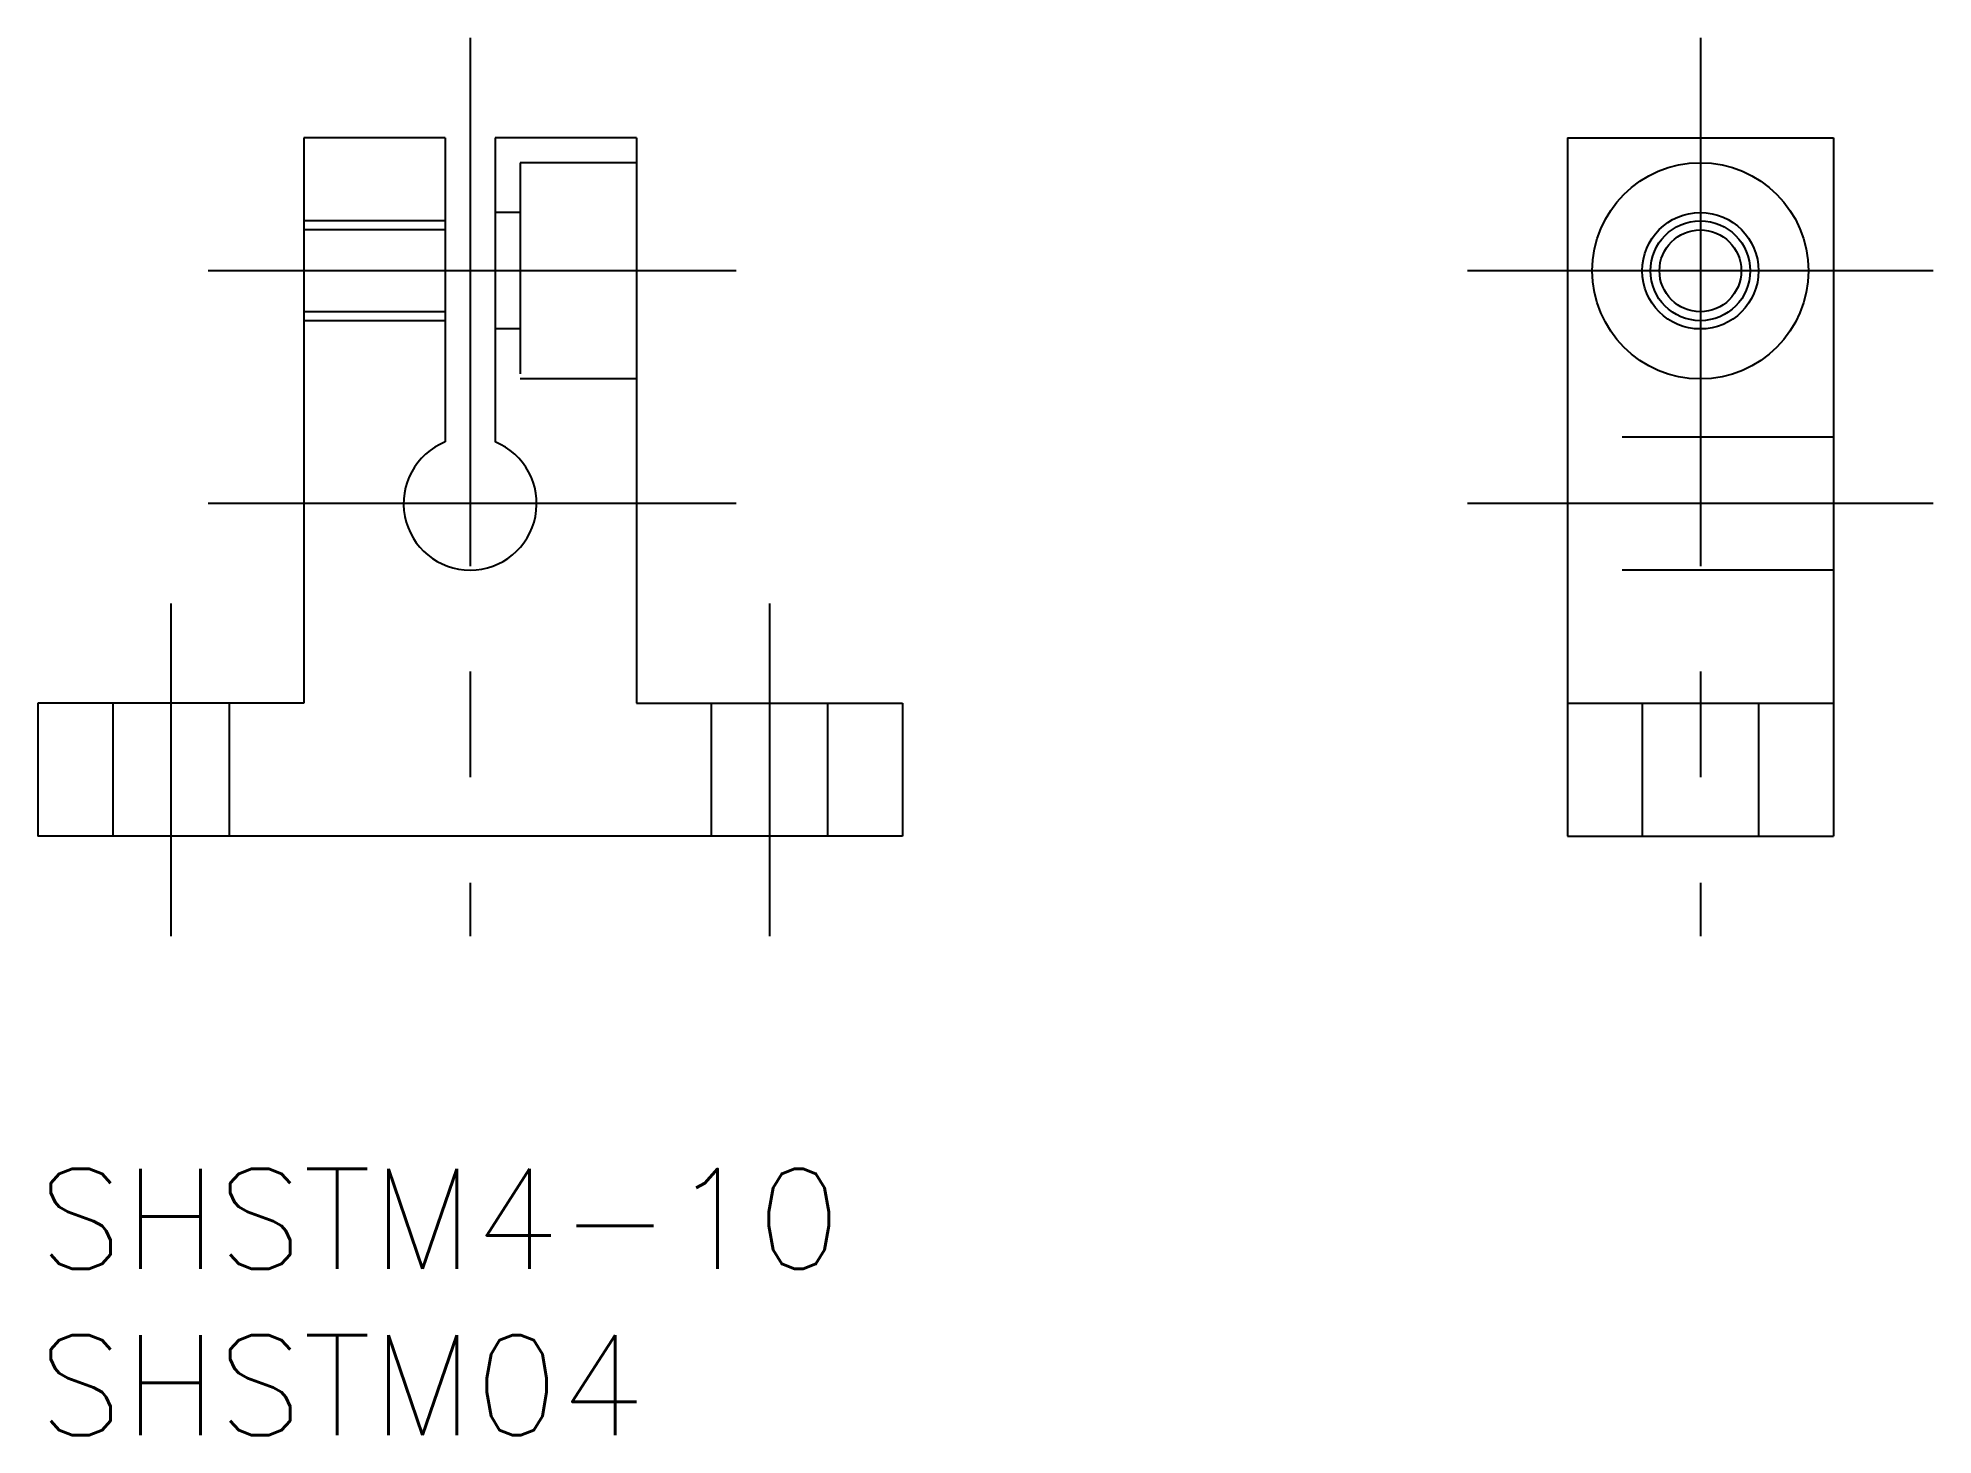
# Model space of a CAD drawing. Extents: x 0 to 57, y -8 to 34.
import ezdxf

# ---------------------------------------------------------------- set-up
doc = ezdxf.new("R2010")
doc.units = 0
doc.header["$LTSCALE"] = 0.5
doc.linetypes.add('CENTER', pattern=[50.8, 31.75, -6.35, 6.35, -6.35])
doc.linetypes.add('DASHED', pattern=[19.05, 12.7, -6.35])
for name, color, linetype in [('MSM_CENTER', 1, 'CENTER'), ('MSM_CONTINUOUS', 7, 'CONTINUOUS'), ('MSM_DASHED', 4, 'DASHED'), ('MSM_NARROW', 5, 'CONTINUOUS'), ('MSM_PART_NUMBER', 7, 'CONTINUOUS')]:
    doc.layers.add(name, color=color, linetype=linetype)
doc.styles.get("Standard").update_dxf_attribs({"font": 'txt.shx', "height": 3, "bigfont": 'bigfont.shx'})

# ---------------------------------------------------------------- blocks, each defined once
blk = doc.blocks.new('*U2')
at = {"layer": 'MSM_PART_NUMBER'}
blk.add_text('SHSTM4-10', height=3, dxfattribs=at).set_placement((0, -3))
blk = doc.blocks.new('*U3')
at = {"layer": 'MSM_PART_NUMBER'}
blk.add_text('SHSTM04', height=3, dxfattribs=at).set_placement((0, -8))

msp = doc.modelspace()

# ---------------------------------------------------------------- linework, layer by layer
at = {"layer": 'MSM_CENTER'}
for p, q in [((13, 34), (13, 7)), ((50, 34), (50, 7)), ((21, 27), (5, 27)), ((57, 27), (43, 27)), ((21, 20), (5, 20)), ((57, 20), (43, 20)), ((4, 17), (4, 7)), ((22, 17), (22, 7))]:
    msp.add_line(p, q, dxfattribs=at)
at = {"layer": 'MSM_CONTINUOUS'}
for p, q in [((8, 31), (8, 14)), ((12.25, 31), (8, 31)), ((12.25, 31), (12.25, 21.854)), ((18, 31), (13.75, 31)), ((13.75, 31), (13.75, 21.854)), ((18, 31), (18, 14)), ((46, 31), (46, 10)), ((46, 31), (54, 31)), ((54, 31), (54, 10)), ((8, 14), (0, 14)), ((0, 14), (0, 10)), ((18, 14), (26, 14)), ((26, 14), (26, 10)), ((46, 14), (54, 14)), ((0, 12), (0.0001, 12)), ((26, 10), (0, 10)), ((46, 10), (54, 10))]:
    msp.add_line(p, q, dxfattribs=at)
for radius in [3.25, 1.75, 1.2295]:
    msp.add_circle((50, 27), radius, dxfattribs=at)
msp.add_arc((13, 20), 2, 112.02431, 67.97569, dxfattribs=at)
at = {"layer": 'MSM_DASHED'}
for p, q in [((18, 30.25), (14.5, 30.25)), ((14.5, 30.25), (14.5, 23.75)), ((12.25, 28.5), (8, 28.5)), ((14.5, 28.75), (13.75, 28.75)), ((12.25, 28.2295), (8, 28.2295)), ((12.25, 25.7705), (8, 25.7705)), ((12.25, 25.5), (8, 25.5)), ((14.5, 25.25), (13.75, 25.25)), ((18, 23.75), (14.5, 23.75)), ((54, 22), (46, 22)), ((54, 18), (46, 18)), ((2.25, 14), (2.25, 10)), ((5.75, 14), (5.75, 10)), ((20.25, 14), (20.25, 10)), ((23.75, 14), (23.75, 10)), ((48.25, 14), (48.25, 10)), ((51.75, 14), (51.75, 10))]:
    msp.add_line(p, q, dxfattribs=at)
at = {"layer": 'MSM_NARROW'}
msp.add_circle((50, 27), 1.5, dxfattribs=at)

# ---------------------------------------------------------------- block references
at = {"layer": 'MSM_CONTINUOUS'}
for name in ['*U2', '*U3']:
    msp.add_blockref(name, (0, 0), dxfattribs=at)

doc.saveas('drawing.dxf')
